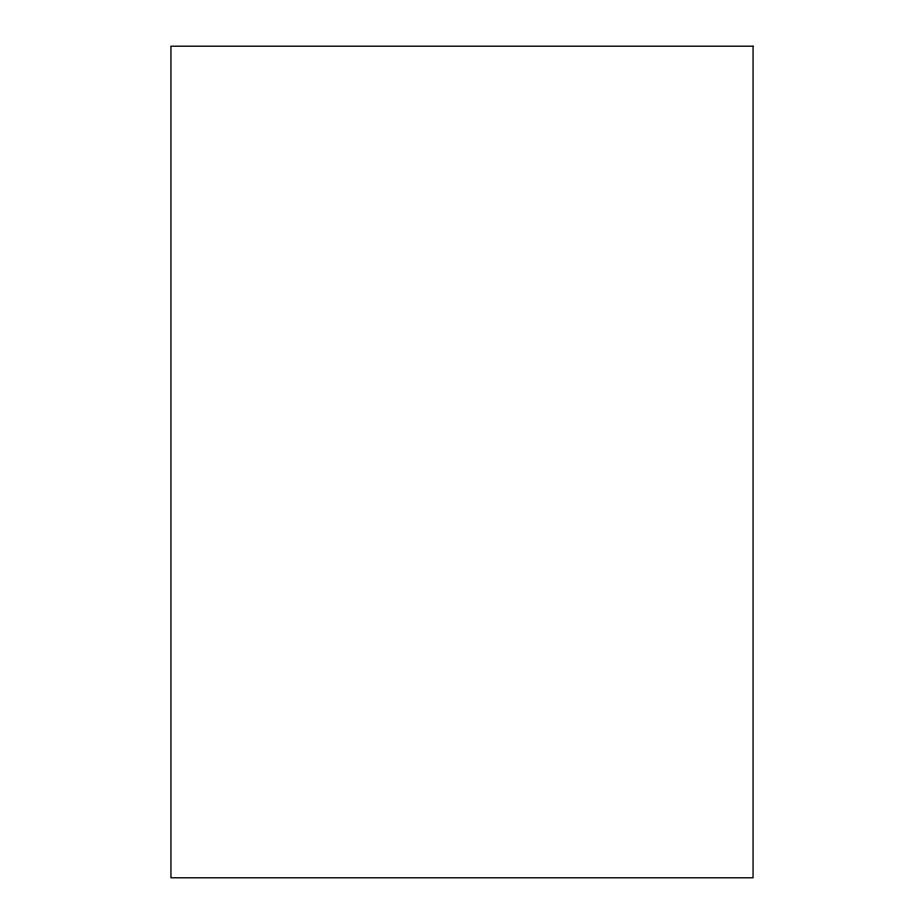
<?xml version="1.0" encoding="UTF-8"?>
<svg xmlns="http://www.w3.org/2000/svg" width="924" height="924" viewBox="0 0 924 924"><rect width="100%" height="100%" fill="white"/><g stroke="black" fill="none" stroke-linecap="round" stroke-linejoin="round"><path stroke-width="1.39" d="M753.06 46.2L170.94 46.2L170.94 877.8L753.06 877.8L753.06 46.2"/></g></svg>
